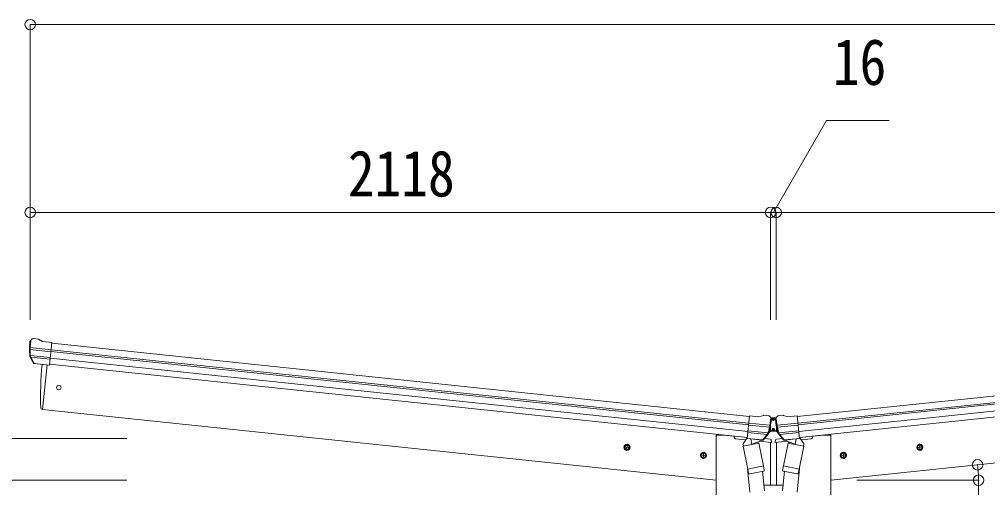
# Model space of a CAD drawing. Units: millimetres at full size, sheet at 1:30. Extents: x -8432 to 8432, y -5820 to 5820.
# Drawn here: x -5576 to -2806, y -960 to 380 of the extents above; entities that cross this region are included whole.
import ezdxf
from ezdxf.enums import TextEntityAlignment as Align

# ---------------------------------------------------------------- set-up
doc = ezdxf.new("R2010")
doc.units = ezdxf.units.MM
doc.header["$LTSCALE"] = 30
doc.header["$PDMODE"] = 32
doc.header["$PDSIZE"] = 30
for name, color, linetype, lineweight in [('0-3_ELV2', 4, 'Continuous', 9), ('0-6_OTH_LINE', 6, 'Continuous', 9), ('0-9_OUTLINE', 7, 'Continuous', 9)]:
    doc.layers.add(name, color=color, linetype=linetype, lineweight=lineweight)
doc.styles.add('ＭＳ ゴシック', font='')
doc.styles.get('ＭＳ ゴシック').set_extended_font_data('MS Gothic')

msp = doc.modelspace()

# ---------------------------------------------------------------- linework, layer by layer
at = {"layer": '0-3_ELV2'}
for p, q in [((-5545.51, -542.2), (-5545.2, -540.35)), ((-5538.94, -534.3), (-5544.12, -538.5)), ((-5538.94, -534.3), (-5538.93, -534.3)), ((-5521.78, -534.64), (-5535.27, -533.22)), ((-5508.95, -542.02), (-5520.55, -535.05)), ((-5508.95, -542.02), (-5482.43, -544.8)), ((-5489.22, -609.36), (-5482.43, -544.8)), ((-3486.56, -756.59), (-5482.64, -546.79)), ((-3350.04, -756.59), (-1353.95, -546.79)), ((-5544.81, -564.92), (-5485.21, -571.19)), ((-5484.59, -565.33), (-5544.33, -559.06)), ((-5543.97, -581.68), (-5486.94, -587.67)), ((-3488.97, -779.67), (-5485.07, -569.87)), ((-3488.54, -775.49), (-5484.63, -565.69)), ((-3348.05, -775.49), (-1351.97, -565.69)), ((-3347.62, -779.67), (-1351.53, -569.87)), ((-5535.07, -603.35), (-5545.2, -585.09)), ((-5534.02, -602.92), (-5543.47, -584.62)), ((-5542.58, -586.34), (-5487.41, -592.14)), ((-5525.02, -605.59), (-5532.71, -604.79)), ((-5532.57, -604.57), (-5489.19, -609.13)), ((-5524.77, -605.71), (-5525.02, -605.59)), ((-5499.43, -608.38), (-5524.77, -605.71)), ((-5496.1, -608.63), (-5509.49, -736.02)), ((-5499.16, -608.31), (-5499.43, -608.38)), ((-5489.22, -609.36), (-5499.16, -608.31)), ((-5488.91, -606.46), (-3492.83, -816.26)), ((-3491.07, -799.52), (-5487.15, -589.73)), ((-3345.53, -799.52), (-1349.44, -589.73)), ((-1347.68, -606.46), (-3343.77, -816.26)), ((-5509.49, -736.02), (-5511.54, -735.74)), ((-5509.49, -736.02), (-3582.15, -938.6)), ((-1327.11, -736.02), (-3254.45, -938.6)), ((-3493.13, -819.15), (-3486.35, -754.6)), ((-3488.5, -775.13), (-3428.77, -781.41)), ((-3459.83, -757.39), (-3486.35, -754.6)), ((-3459.83, -757.39), (-3447.03, -752.98)), ((-3445.74, -752.84), (-3432.25, -754.25)), ((-3428.89, -756.08), (-3428.9, -756.08)), ((-3428.89, -756.08), (-3424.7, -761.26)), ((-3425.56, -760.2), (-3425.55, -760.13)), ((-3425.55, -760.13), (-3411.05, -760.13)), ((-3424.11, -765.16), (-3424.03, -763.29)), ((-3417.04, -764.85), (-3416.2, -764.85)), ((-3412.49, -765.16), (-3412.57, -763.29)), ((-3407.7, -756.08), (-3411.9, -761.26)), ((-3411.04, -760.2), (-3411.05, -760.13)), ((-3348.09, -775.13), (-3407.83, -781.41)), ((-3407.7, -756.08), (-3407.7, -756.08)), ((-3390.85, -752.84), (-3404.34, -754.25)), ((-3376.77, -757.39), (-3389.57, -752.98)), ((-3376.77, -757.39), (-3350.25, -754.6)), ((-3343.46, -819.15), (-3350.25, -754.6)), ((-3436.15, -807.73), (-3491.32, -801.93)), ((-3433.82, -803.46), (-3490.85, -797.47)), ((-3429.52, -787.25), (-3489.12, -780.98)), ((-3432.28, -804.55), (-3427.13, -798.63)), ((-3431.21, -801.03), (-3428.26, -797.64)), ((-3427.13, -797.13), (-3425.38, -797.13)), ((-3409.83, -798.63), (-3427.13, -798.63)), ((-3426.8, -783.02), (-3426.8, -794.66)), ((-3425.09, -797.63), (-3426.8, -794.66)), ((-3425.09, -797.63), (-3411.51, -797.63)), ((-3417.04, -793.55), (-3416.2, -793.55)), ((-3411.51, -797.63), (-3409.8, -794.66)), ((-3411.22, -797.13), (-3409.83, -797.13)), ((-3404.11, -805.21), (-3409.83, -798.63)), ((-3409.8, -783.02), (-3409.8, -794.66)), ((-3405.2, -801.67), (-3408.7, -797.64)), ((-3407.08, -787.25), (-3347.48, -780.98)), ((-3402.78, -803.46), (-3345.74, -797.47)), ((-3400.45, -807.73), (-3345.27, -801.93)), ((-3582.15, -3488.54), (-3582.15, -809.6)), ((-3531.38, -812.21), (-3530.95, -815.44)), ((-3497.25, -822.84), (-3526.52, -819.76)), ((-3493.13, -819.15), (-3483.19, -820.2)), ((-3449.73, -823.49), (-3493.11, -818.93)), ((-3483.19, -820.2), (-3482.93, -820.32)), ((-3482.93, -820.32), (-3457.6, -822.98)), ((-3457.6, -822.98), (-3457.33, -822.92)), ((-3457.33, -822.92), (-3449.64, -823.73)), ((-3423.5, -830.59), (-3457.23, -827.04)), ((-3447.97, -822.17), (-3434.92, -806.23)), ((-3447.03, -822.81), (-3433.33, -807.05)), ((-3443.91, -819.39), (-3427.06, -821.16)), ((-3426.65, -953.15), (-3426.65, -830.26)), ((-3424.4, -823.75), (-3423.5, -830.59)), ((-3412.2, -823.75), (-3413.09, -830.59)), ((-3413.09, -830.59), (-3379.36, -827.04)), ((-3409.95, -953.15), (-3409.95, -830.26)), ((-3392.69, -819.39), (-3409.53, -821.16)), ((-3389.57, -822.81), (-3403.27, -807.05)), ((-3388.63, -822.17), (-3401.68, -806.23)), ((-3379.27, -822.92), (-3386.96, -823.73)), ((-3386.86, -823.49), (-3343.49, -818.93)), ((-3378.99, -822.98), (-3379.27, -822.92)), ((-3353.66, -820.32), (-3378.99, -822.98)), ((-3353.41, -820.2), (-3353.66, -820.32)), ((-3343.46, -819.15), (-3353.41, -820.2)), ((-3339.34, -822.84), (-3310.08, -819.76)), ((-3305.22, -812.21), (-3305.65, -815.44)), ((-3847.1, -843.38), (-3827.21, -845.47)), ((-3843.23, -840.01), (-3836.37, -836.96)), ((-3838.2, -854.37), (-3836.11, -834.48)), ((-3831.09, -848.84), (-3837.94, -851.89)), ((-3836.37, -836.96), (-3830.3, -841.37)), ((-3830.3, -841.37), (-3831.09, -848.84)), ((-3619.41, -877.37), (-3617.32, -857.47)), ((-3217.19, -877.37), (-3219.28, -857.47)), ((-2989.49, -843.38), (-3009.38, -845.47)), ((-3000.22, -836.96), (-3006.29, -841.37)), ((-3006.29, -841.37), (-3005.51, -848.84)), ((-3005.51, -848.84), (-2998.65, -851.89)), ((-2998.39, -854.37), (-3000.48, -834.48)), ((-2993.37, -840.01), (-3000.22, -836.96)), ((-3628.31, -866.37), (-3608.42, -868.47)), ((-3624.44, -863.01), (-3617.58, -859.96)), ((-3612.29, -871.83), (-3619.15, -874.88)), ((-3617.58, -859.96), (-3611.51, -864.37)), ((-3611.51, -864.37), (-3612.29, -871.83)), ((-3208.29, -866.37), (-3228.18, -868.47)), ((-3219.02, -859.96), (-3225.09, -864.37)), ((-3225.09, -864.37), (-3224.3, -871.83)), ((-3224.3, -871.83), (-3217.45, -874.88)), ((-3212.16, -863.01), (-3219.02, -859.96))]:
    msp.add_line(p, q, dxfattribs=at)
for points in [[(-3419.56, -764.01), (-3420.4, -764.01), (-3420.4, -764.85), (-3419.56, -764.85)], [(-3417.88, -763.17), (-3417.88, -762.33), (-3418.72, -762.33), (-3418.72, -763.17)], [(-3418.72, -765.69), (-3418.72, -766.53), (-3417.88, -766.53), (-3417.88, -765.69)], [(-3416.2, -764.85), (-3416.2, -764.01), (-3417.04, -764.01)], [(-3419.56, -792.71), (-3420.4, -792.71), (-3420.4, -793.55), (-3419.56, -793.55)], [(-3417.88, -791.87), (-3417.88, -791.03), (-3418.72, -791.03), (-3418.72, -791.87)], [(-3418.72, -794.39), (-3418.72, -795.23), (-3417.88, -795.23), (-3417.88, -794.39)], [(-3416.2, -793.55), (-3416.2, -792.71), (-3417.04, -792.71)], [(-3582.15, -809.6), (-3562.15, -809.6), (-3531.29, -812.84)], [(-3254.45, -3488.54), (-3254.45, -809.6), (-3274.45, -809.6), (-3305.3, -812.84)], [(-3837.94, -851.89), (-3844.01, -847.48), (-3843.23, -840.01)], [(-2998.65, -851.89), (-2992.58, -847.48), (-2993.37, -840.01)], [(-3619.15, -874.88), (-3625.22, -870.47), (-3624.44, -863.01)], [(-3217.45, -874.88), (-3211.38, -870.47), (-3212.16, -863.01)]]:
    msp.add_lwpolyline(points, dxfattribs=at)
for centre, radius in [((-5462.69, -673.47), 6.5), ((-3418.3, -764.43), 3.5), ((-3418.3, -793.13), 3.5), ((-3837.16, -844.42), 8.5), ((-3837.16, -844.42), 7.7), ((-3837.16, -844.42), 6.5), ((-2999.44, -844.42), 8.5), ((-2999.44, -844.42), 7.7), ((-2999.44, -844.42), 6.5), ((-3618.36, -867.42), 8.5), ((-3618.36, -867.42), 7.7), ((-3618.36, -867.42), 6.5), ((-3218.23, -867.42), 8.5), ((-3218.23, -867.42), 7.7), ((-3218.23, -867.42), 6.5)]:
    msp.add_circle(centre, radius, dxfattribs=at)
for centre, radius, start, end in [((-5344.61, -563.31), 202, 174, 185.86084), ((-5351.95, -563.85), 192.44, 173.42422, 178.5729), ((-5535.79, -538.19), 5, 84.04426, 128.95574), ((-5522.1, -537.62), 3, 59.02369, 83.97631), ((-5547.6, -564.7), 2.74, 355.56588, 0.97849), ((-5544.99, -566.26), 1.35, 82.08073, 84.8395), ((-5344.61, -563.31), 200.2, 180.46117, 185.79991), ((-5589.6, -556.94), 45.32, 354.35482, 357.32878), ((-5542.57, -583.63), 3, 185.86084, 209), ((-5540.81, -583.24), 3, 185.79991, 207.30889), ((-5532.46, -601.89), 2.99, 208.99261, 254.7283), ((-4614.88, -695.82), 900, 174.35014, 182.36081), ((-5511.12, -732.76), 3, 182.36081, 262), ((-3446.05, -755.82), 3, 84.02369, 108.97631), ((-3625, -744.05), 202, 342.13916, 354), ((-3432.78, -759.23), 5, 39.04426, 83.95574), ((-3617.94, -746.1), 192.44, 349.4271, 354.57578), ((-3419.56, -763.17), 0.84, 270, 0), ((-3419.56, -765.69), 0.84, 0, 90), ((-3417.04, -763.17), 0.84, 180, 270), ((-3417.04, -765.69), 0.84, 90, 180), ((-3211.59, -744.05), 202, 186, 197.86084), ((-3218.66, -746.1), 192.44, 185.42422, 190.5729), ((-3403.82, -759.23), 5, 96.04426, 140.95574), ((-3390.54, -755.82), 3, 71.02369, 95.97631), ((-3625, -744.05), 200.2, 342.20009, 347.53883), ((-3429.61, -788.6), 1.35, 83.1605, 85.91927), ((-3426.74, -787.62), 2.74, 167.02151, 172.43412), ((-3384.04, -788.76), 45.32, 170.67122, 173.64518), ((-3427.13, -798.63), 1.5, 90, 139), ((-3419.56, -791.87), 0.84, 270, 0), ((-3419.56, -794.39), 0.84, 0, 90), ((-3417.04, -791.87), 0.84, 180, 270), ((-3417.04, -794.39), 0.84, 90, 180), ((-3409.83, -798.63), 1.5, 41, 90), ((-3452.55, -788.76), 45.32, 6.35482, 9.32878), ((-3409.86, -787.62), 2.74, 7.56588, 12.97849), ((-3406.98, -788.6), 1.35, 94.08073, 96.8395), ((-3211.59, -744.05), 200.2, 192.46117, 197.79991), ((-3525.99, -814.79), 5, 187.5, 264), ((-3449.29, -820.84), 2.99, 273.2717, 319.00739), ((-3437.24, -804.33), 3, 320.69111, 342.20009), ((-3435.59, -805.08), 3, 319, 342.13916), ((-3427.37, -824.15), 3, 7.5, 84), ((-3409.22, -824.15), 3, 96, 172.5), ((-3401, -805.08), 3, 197.86084, 221), ((-3399.36, -804.33), 3, 197.79991, 219.30889), ((-3387.31, -820.84), 2.99, 220.99261, 266.7283), ((-3310.6, -814.79), 5, 276, 352.5)]:
    msp.add_arc(centre, radius, start, end, dxfattribs=at)
for centre, major_axis, ratio, start_param, end_param in [((-5542.23, -540.83), (2.34, 1.9), 0.995767, 1.5707963, 2.2972137), ((-5537.85, -537.28), (-5.88, -1.31), 0.24881, 5.8190815, 5.8226003), ((-5543.25, -541.8), (0.87, 5.91), 0.020485, 4.7140547, 5.6117533), ((-5346.92, -585.26), (20.92, 199.05), 0.994373, 1.5554317, 1.5718064), ((-5534.69, -601.34), (-1.08, 3.13), 0.040856, 4.1415604, 4.1696818), ((-5532.26, -601.59), (0.11, 3), 0.642905, 2.0792573, 3.037247), ((-5532.32, -601.69), (-3.53, -2.11), 0.650902, 0.9542299, 1.0270405), ((-5532.39, -601.8), (-1.66, -2.51), 0.997631, 0.3902369, 0.4789948), ((-3426.24, -764.31), (0.38, 5.97), 0.020485, 0.671432, 1.5691306), ((-3430.58, -758.77), (5.48, -2.51), 0.24881, 0.460585, 0.4641038), ((-3427.03, -763.15), (-1.9, 2.34), 0.995767, 3.9859716, 4.712389), ((-3409.57, -763.15), (1.9, 2.34), 0.995767, 1.5707963, 2.2972137), ((-3406.02, -758.77), (-5.48, -2.51), 0.24881, 5.8190815, 5.8226003), ((-3410.36, -764.31), (-0.38, 5.97), 0.020485, 4.7140547, 5.6117533), ((-3627.31, -766), (20.92, 199.05), 0.994373, 4.7113789, 4.7277536), ((-3209.29, -766), (-20.92, 199.05), 0.994373, 1.5554317, 1.5718064), ((-3449.42, -820.51), (0.51, 2.96), 0.642905, 3.2459383, 4.203928), ((-3449.33, -820.74), (1.1, -2.8), 0.997631, 5.8041905, 5.8929484), ((-3449.38, -820.61), (3.02, -2.79), 0.650902, 5.2561448, 5.3289554), ((-3446.99, -820.76), (1.71, 2.84), 0.040856, 2.1135035, 2.1416249), ((-3389.61, -820.76), (-1.71, 2.84), 0.040856, 4.1415604, 4.1696818), ((-3387.18, -820.51), (-0.51, 2.96), 0.642905, 2.0792573, 3.037247), ((-3387.22, -820.61), (-3.02, -2.79), 0.650902, 0.9542299, 1.0270405), ((-3387.27, -820.74), (-1.1, -2.8), 0.997631, 0.3902369, 0.4789948)]:
    msp.add_ellipse(centre, major_axis=major_axis, ratio=ratio, start_param=start_param, end_param=end_param, dxfattribs=at)
at = {"layer": '0-6_OTH_LINE'}
for p, q in [((-5544.53, 364.8), (-5544.53, -472.48)), ((-1292.06, 364.8), (-5544.53, 364.8)), ((-5544.53, -172.48), (-5544.53, -479.88)), ((-5544.53, -172.48), (-3426.3, -172.48)), ((-3426.3, -172.48), (-3426.3, -479.88)), ((-3426.3, -172.48), (-3410.3, -172.48)), ((-3410.3, -172.48), (-3410.3, -479.88)), ((-3410.3, -172.48), (-1292.06, -172.48)), ((-6139.68, -819.11), (-5267.68, -819.11)), ((-5926.15, -938.6), (-5267.68, -938.6))]:
    msp.add_line(p, q, dxfattribs=at)
at = {"layer": '0-6_OTH_LINE', "lineweight": 18}
for q in [(-3180.08, -938.6), (-2831.53, -1120.1)]:
    msp.add_line((-2831.53, -938.6), q, dxfattribs=at)
at = {"layer": '0-6_OTH_LINE'}
msp.add_lwpolyline([(-3418.3, -172.48), (-3266.56, 90.34), (-3087.31, 90.34)], dxfattribs=at)
msp.add_arc((-3180.08, -938.6), 348.55, 0, 7.27608, dxfattribs=at)
for p in [(-5544.53, 364.8), (-5544.53, -172.48), (-3426.3, -172.48), (-3410.3, -172.48), (-2834.34, -894.45), (-2831.53, -938.6)]:
    msp.add_point(p, dxfattribs=at)
at = {"layer": '0-9_OUTLINE'}
for p, q in [((-3493.89, -817.76), (-3505.09, -834.68)), ((-3492.97, -817.57), (-3493.89, -817.76)), ((-3450.48, -823.73), (-3491.15, -819.45)), ((-3483.45, -820.65), (-3480.53, -835)), ((-3454.3, -825.89), (-3479.06, -835.64)), ((-3462.64, -829.17), (-3461.98, -832.4)), ((-3453.84, -824.03), (-3453.69, -824.76)), ((-3386.11, -823.73), (-3345.45, -819.45)), ((-3382.76, -824.03), (-3382.91, -824.76)), ((-3382.29, -825.89), (-3357.54, -835.64)), ((-3373.96, -829.17), (-3374.61, -832.4)), ((-3353.15, -820.65), (-3356.07, -835)), ((-3343.63, -817.57), (-3342.7, -817.76)), ((-3342.7, -817.76), (-3331.5, -834.68)), ((-3505.34, -841.22), (-3460.46, -832.09)), ((-3491.99, -906.88), (-3505.34, -841.22)), ((-3505.09, -834.68), (-3503.83, -840.91)), ((-3460.46, -832.09), (-3447.11, -897.75)), ((-3376.13, -832.09), (-3389.49, -897.75)), ((-3331.25, -841.22), (-3376.13, -832.09)), ((-3344.61, -906.88), (-3331.25, -841.22)), ((-3331.5, -834.68), (-3332.77, -840.91)), ((-3492.42, -904.74), (-3485.77, -972.48)), ((-3491.99, -906.88), (-3447.11, -897.75)), ((-3491.97, -906.88), (-3489.44, -919.35)), ((-3446.18, -912.35), (-3487.14, -920.69)), ((-3449.51, -913.03), (-3443.96, -968.76)), ((-3444.63, -910), (-3447.12, -897.75)), ((-3444.84, -911.39), (-3444.84, -911.39)), ((-3387.08, -913.03), (-3392.64, -968.76)), ((-3391.97, -910), (-3389.48, -897.75)), ((-3391.75, -911.39), (-3391.76, -911.39)), ((-3390.42, -912.35), (-3349.46, -920.69)), ((-3344.61, -906.88), (-3389.49, -897.75)), ((-3344.17, -904.74), (-3350.83, -972.48)), ((-3344.62, -906.88), (-3347.16, -919.35)), ((-3391.08, -953.15), (-3445.51, -953.15))]:
    msp.add_line(p, q, dxfattribs=at)
for centre, radius, start, end in [((-3491.1, -818.96), 0.5, 228.73754, 264), ((-3484.03, -820.81), 0.604, 15.29405, 86.90158), ((-3454.67, -824.96), 1, 291.5, 11.5), ((-3453.35, -823.93), 0.5, 84, 191.5), ((-3450.43, -823.23), 0.5, 264, 299.26246), ((-3386.17, -823.23), 0.5, 240.73754, 276), ((-3383.25, -823.93), 0.5, 348.5, 96), ((-3381.93, -824.96), 1, 168.5, 248.5), ((-3352.57, -820.81), 0.604, 93.09842, 164.70595), ((-3345.5, -818.96), 0.5, 276, 311.26246), ((-3479.53, -834.72), 1.03, 195.53431, 297.46103), ((-3357.06, -834.72), 1.03, 242.53897, 344.46569), ((-3446.57, -910.39), 2, 281.5, 330.09038), ((-3446.53, -910.42), 1.95, 330.02234, 12.45983), ((-3390.07, -910.42), 1.95, 167.54017, 209.97766), ((-3390.02, -910.39), 2, 209.90962, 258.5), ((-3487.53, -918.73), 2, 198.03157, 281.5), ((-3349.06, -918.73), 2, 258.5, 341.96843)]:
    msp.add_arc(centre, radius, start, end, dxfattribs=at)

# ---------------------------------------------------------------- texts
at = {"layer": '0-6_OTH_LINE', "color": 7, "style": 'ＭＳ ゴシック', "width": 0.85}
for s, p in [('16', (-3248.03, 152.56)), ('2118', (-4635.42, -166.48))]:
    msp.add_text(s, height=132, dxfattribs=at).set_placement(p, align=Align.BOTTOM_LEFT)

doc.saveas('drawing.dxf')
